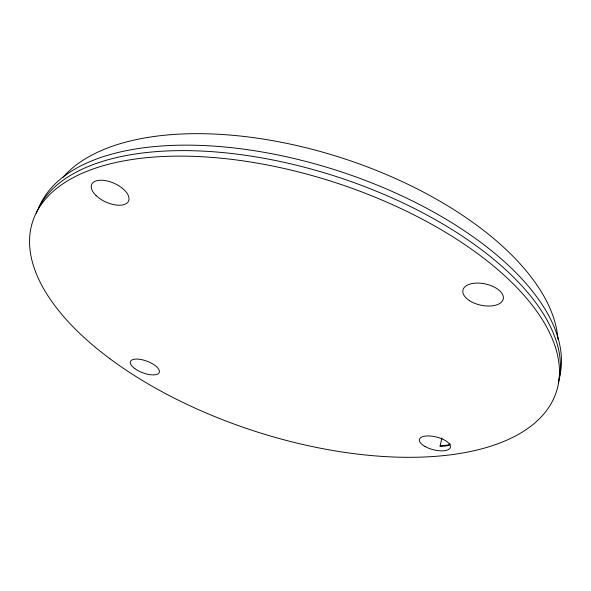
<?xml version="1.0" encoding="UTF-8"?>
<svg xmlns="http://www.w3.org/2000/svg" width="591" height="591" viewBox="0 0 591 591"><rect width="100%" height="100%" fill="white"/><g stroke="black" fill="none" stroke-linecap="round" stroke-linejoin="round"><path stroke-width="0.89" d="M441.942 437.983L440.044 446.057L449.707 444.757L449.973 443.59M36.199 213.307A274.638 131.438 18 0 1 336.515 176.628A274.638 131.438 18 0 1 558.436 382.746M38.518 208.453A273.936 132.207 18 0 1 340.157 171.493A273.936 132.207 18 0 1 558.938 379.208M449.707 444.757A15.964 6.582 14.1 0 1 440.044 446.057M62.772 177.588A265.706 131.283 18 0 1 343.297 158.425A265.706 131.283 18 0 1 557.919 339.064M469.631 300.745A20.67 10.867 12.3 0 0 503.007 299.859A20.67 10.867 12.3 0 0 476.627 283.082A20.67 10.867 12.3 0 0 469.631 300.745M134.763 368.585A15.41 6.169 20.6 0 0 159.009 372.914A15.41 6.169 20.6 0 0 140.761 359.468A15.41 6.169 20.6 0 0 134.763 368.585M96.038 195.525A20.227 10.246 24.4 0 0 128.077 201.908A20.227 10.246 24.4 0 0 106.254 180.757A20.227 10.246 24.4 0 0 96.038 195.525M425.069 446.537A15.994 6.545 14.2 0 0 450.32 447.653A15.994 6.545 14.2 0 0 429.391 435.959A15.994 6.545 14.2 0 0 425.069 446.537M109.948 358.759A275.34 130.663 18 0 0 551.418 403.084A275.34 130.663 18 0 0 222.142 158.307A275.34 130.663 18 0 0 109.948 358.759"/></g></svg>
